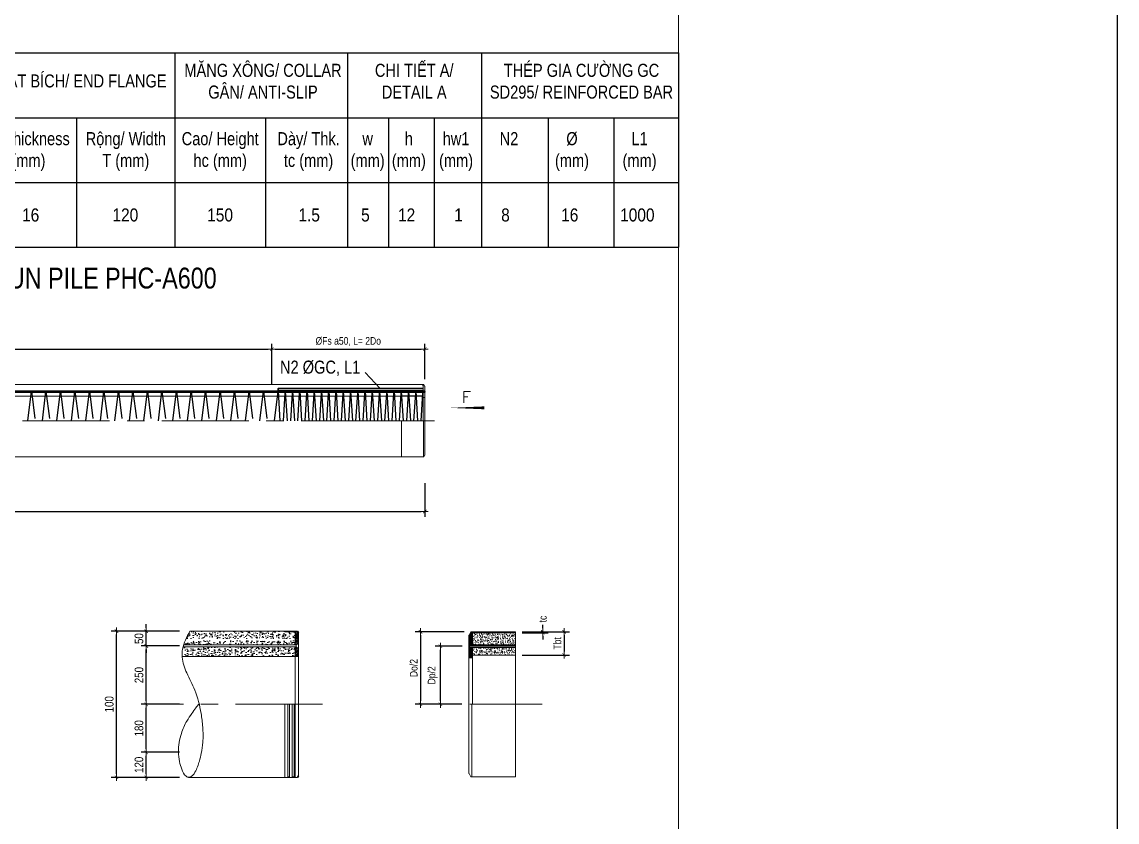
# Model space of a CAD drawing. Header units: millimetres. Extents: x -2123450 to -961021, y -260876 to 649159.
# Drawn here: x -1433439 to -1401975, y 115503 to 138489 of the extents above; entities that cross this region are included whole.
import ezdxf
from ezdxf.enums import TextEntityAlignment as Align

# ---------------------------------------------------------------- set-up
doc = ezdxf.new("R2010")
doc.units = ezdxf.units.MM
doc.header["$LTSCALE"] = 1000
doc.header["$MEASUREMENT"] = 0
doc.header["$PDMODE"] = 66
for name, pattern in [('CENTER2', [1.125, 0.75, -0.125, 0.125, -0.125]), ('CENTERX2', [4, 2.5, -0.5, 0.5, -0.5]), ('HIDDEN', [0.375, 0.25, -0.125]), ('HIDDEN2', [4.7625, 3.175, -1.5875])]:
    doc.linetypes.add(name, pattern=pattern)
doc.layers.get('0').update_dxf_attribs({"linetype": 'CONTINUOUS'})
doc.layers.get('DEFPOINTS').update_dxf_attribs({"linetype": 'CONTINUOUS'})
for name, color, linetype, lineweight in [('1.NET BAO-F', 3, 'CONTINUOUS', 20), ('9.NET MANH-F', 9, 'CONTINUOUS', 15), ('NDC_S_AXIS', 5, 'CENTER2', 15), ('NDC_S_BREAK-LINE', 1, 'CONTINUOUS', 15), ('NDC_S_CONTINUOUS', 3, 'CONTINUOUS', 20), ('NDC_S_DIM', 1, 'CONTINUOUS', 9), ('NDC_S_HATCH MATERIAL', 8, 'CONTINUOUS', 13), ('NDC_S_REBAR', 4, 'CONTINUOUS', 35), ('NDC_S_STIRRUP', 2, 'CONTINUOUS', 25), ('NDC_S_VN TEXT', 7, 'CONTINUOUS', 9), ('netmanh', 6, 'CONTINUOUS', 15), ('Thep', 1, 'CONTINUOUS', 30), ('Thep dai', 3, 'CONTINUOUS', 30)]:
    doc.layers.add(name, color=color, linetype=linetype, lineweight=lineweight)
doc.layers.add('NDC_S-COLUMN', color=3, linetype='CONTINUOUS')
doc.styles.add('NDC_ARIAL', font='arial.ttf', dxfattribs={"width": 0.8})
doc.styles.get("Standard").update_dxf_attribs({"font": 'romans.shx', "bigfont": 'vns.shx'})
doc.dimstyles.new('DIM', dxfattribs={"dimtxt": 0.03, "dimasz": 0.035, "dimexe": 0.03, "dimexo": 0.03, "dimgap": 0.005, "dimtad": 1, "dimdec": 0, "dimlfac": 10000, "dimzin": 0, "dimdsep": 46, "dimtxsty": 'NDC_ARIAL', "dimblk": 'DOTSMALL', "dimcen": 0.05, "dimclrd": 1, "dimclre": 1, "dimadec": 0, "dimazin": 0, "dimtfac": 1, "dimtdec": 0, "dimtofl": 0, "dimtmove": 0, "dimatfit": 3, "dimfxl": 0.03, "dimtolj": 1, "dimtzin": 0, "dimarcsym": 0})
doc.dimstyles.new('NDC_1-100', dxfattribs={"dimscale": 100, "dimtxt": 2.2, "dimasz": 1, "dimexe": 1.5, "dimexo": 2, "dimgap": 0.8, "dimtad": 1, "dimdec": 0, "dimdsep": 46, "dimtxsty": 'NDC_ARIAL', "dimblk": 'DIMMARK', "dimcen": 49999.938995, "dimdle": 1.5, "dimclrd": 1, "dimclre": 1, "dimclrt": 3, "dimadec": 0, "dimazin": 0, "dimtfac": 1, "dimtdec": 0, "dimtix": 1, "dimtmove": 2, "dimatfit": 3, "dimfxl": 1, "dimarcsym": 0})
doc.dimstyles.new('NDC_1-25(25)', dxfattribs={"dimscale": 100, "dimtxt": 2.5, "dimasz": 1, "dimexe": 1.5, "dimexo": 0, "dimgap": 0.8, "dimtad": 1, "dimdec": 0, "dimlfac": 0.25, "dimdsep": 46, "dimtxsty": 'NDC_ARIAL', "dimblk": 'DIMMARK', "dimcen": 49999.938995, "dimdle": 1.5, "dimclrd": 1, "dimclre": 1, "dimclrt": 3, "dimadec": 0, "dimazin": 0, "dimtfac": 1, "dimtdec": 0, "dimtix": 1, "dimtmove": 2, "dimatfit": 3, "dimfxl": 1, "dimarcsym": 0})
pattern_1 = [(50, (-1640018.06, 100999.87), (214.93242, -18.80415), [22.47432, -247.21747]), (355, (-1640018.06, 100999.87), (-41.57788, 225.40004), [17.97945, -197.77397]), (100.4514, (-1640000.15, 100998.3), (173.3547, 206.59575), [19.10023, -210.10252]), (46.1842, (-1640018.06, 101059.8), (319.80682, -49.59902), [33.71147, -370.8262]), (96.6356, (-1639991.4, 101055.67), (280.0787, 291.90176), [28.65034, -315.1537]), (351.1842, (-1640018.06, 101059.8), (280.0785, 291.902), [26.9692, -296.66096]), (21, (-1639988.1, 101044.82), (178.8677, -120.64778), [22.47432, -247.21747]), (326, (-1639988.1, 101044.82), (72.91127, 217.29667), [17.97945, -197.77397]), (71.4514, (-1639973.19, 101034.76), (251.77904, 96.6487), [19.10023, -210.10252]), (37.5, (-1640018.06, 100999.87), (3.643792, 99.754151), [0, -195.37671, 0, -200.77055, 0, -198.523116]), (7.5, (-1640018.06, 100999.87), (78.83077, 118.18844), [0, -114.46918, 0, -190.88185, 0, -75.66353]), (327.5, (-1640084.884, 100999.87), (159.963915, -6.758737), [0, -74.91438, 0, -233.73288, 0, -310.14555]), (317.5, (-1640114.85, 100999.87), (174.75613, 29.99721), [0, -97.3887, 0, -155.2226, 0, -220.24829])]
pattern_2 = [(45, (-3171099.63, 703679.14), (-49.7184456, 49.7184456), []), (45, (-3171083.06, 703679.14), (-49.7184456, 49.7184456), []), (45, (-3171066.485, 703679.14), (-49.7184456, 49.7184456), []), (45, (-3171049.91, 703679.14), (-49.7184456, 49.7184456), [])]

# ---------------------------------------------------------------- blocks, each defined once
blk = doc.blocks.new('DIMMARK')
at = {"layer": 'NDC_S_DIM', "color": 1}
blk.add_line((-1.5, 0), (1, 0), dxfattribs=at)
at = {"layer": 'NDC_S_DIM', "color": 2, "const_width": 0.15}
blk.add_lwpolyline([(-0.5, -0.5), (0.5, 0.5)], dxfattribs=at)
blk = doc.blocks.new('*D381')
at = {"layer": 'DEFPOINTS', "color": 0, "transparency": 16777216}
for p in [(-1426261, 129090), (-1454199, 128270), (-1426261, 128270)]:
    blk.add_point(p, dxfattribs=at)
at = {"layer": 'NDC_S_DIM', "color": 1, "lineweight": -2, "transparency": 16777216}
for p, q in [((-1454199, 128470), (-1454199, 129240)), ((-1454099, 129090), (-1426361, 129090)), ((-1426261, 128470), (-1426261, 129240))]:
    blk.add_line(p, q, dxfattribs=at)
at = {"layer": 'NDC_S_DIM', "color": 1, "lineweight": -2, "transparency": 16777216, "xscale": 100, "yscale": 100, "zscale": 100, "rotation": 180}
blk.add_blockref('DIMMARK', (-1454199, 129090), dxfattribs=at)
at = {"layer": 'NDC_S_DIM', "color": 1, "lineweight": -2, "transparency": 16777216, "xscale": 100, "yscale": 100, "zscale": 100}
blk.add_blockref('DIMMARK', (-1426261, 129090), dxfattribs=at)
at = {"layer": 'NDC_S_DIM', "color": 3, "transparency": 16777216, "insert": (-1440230, 129288), "char_height": 220, "attachment_point": 5, "style": 'NDC_ARIAL'}
blk.add_mtext('ØFs a100', dxfattribs=at)
blk = doc.blocks.new('*D382')
at = {"layer": 'DEFPOINTS', "color": 0, "transparency": 16777216}
for p in [(-1421865, 129090), (-1426261, 127881), (-1421865, 128025)]:
    blk.add_point(p, dxfattribs=at)
at = {"layer": 'NDC_S_DIM', "color": 1, "lineweight": -2, "transparency": 16777216}
for p, q in [((-1426261, 128081), (-1426261, 129240)), ((-1426161, 129090), (-1421965, 129090)), ((-1421865, 128225), (-1421865, 129240))]:
    blk.add_line(p, q, dxfattribs=at)
at = {"layer": 'NDC_S_DIM', "color": 1, "lineweight": -2, "transparency": 16777216, "xscale": 100, "yscale": 100, "zscale": 100, "rotation": 180}
blk.add_blockref('DIMMARK', (-1426261, 129090), dxfattribs=at)
at = {"layer": 'NDC_S_DIM', "color": 1, "lineweight": -2, "transparency": 16777216, "xscale": 100, "yscale": 100, "zscale": 100}
blk.add_blockref('DIMMARK', (-1421865, 129090), dxfattribs=at)
at = {"layer": 'NDC_S_DIM', "color": 3, "transparency": 16777216, "insert": (-1424063, 129306), "char_height": 220, "attachment_point": 5, "style": 'NDC_ARIAL'}
blk.add_mtext('ØFs a50, L= 2Do', dxfattribs=at)
blk = doc.blocks.new('*D383')
at = {"layer": 'DEFPOINTS', "color": 0, "transparency": 16777216}
for p in [(-1458631, 125441), (-1421865, 125441), (-1421865, 124423)]:
    blk.add_point(p, dxfattribs=at)
at = {"layer": 'NDC_S_DIM', "color": 1, "lineweight": -2, "transparency": 16777216}
for p, q in [((-1458631, 125241), (-1458631, 124273)), ((-1421865, 125241), (-1421865, 124273)), ((-1458531, 124423), (-1421965, 124423))]:
    blk.add_line(p, q, dxfattribs=at)
at = {"layer": 'NDC_S_DIM', "color": 1, "lineweight": -2, "transparency": 16777216, "xscale": 100, "yscale": 100, "zscale": 100, "rotation": 180}
blk.add_blockref('DIMMARK', (-1458631, 124423), dxfattribs=at)
at = {"layer": 'NDC_S_DIM', "color": 1, "lineweight": -2, "transparency": 16777216, "xscale": 100, "yscale": 100, "zscale": 100}
blk.add_blockref('DIMMARK', (-1421865, 124423), dxfattribs=at)
at = {"layer": 'NDC_S_DIM', "color": 3, "transparency": 16777216, "insert": (-1440248, 124613), "char_height": 220, "attachment_point": 5, "style": 'NDC_ARIAL'}
blk.add_mtext('L ', dxfattribs=at)
blk = doc.blocks.new('daucocmangxong 3.0 khong be tong')
at = {"layer": 'NDC_S_AXIS', "linetype": 'CENTERX2'}
blk.add_line((0.093, 0.25), (-0.2262, 0.25), dxfattribs=at)
at = {"layer": 'NDC_S_CONTINUOUS'}
for p, q in [((-0.155, 0.4565), (-0.16, 0.4565)), ((-0.155, 0.4565), (-0.155, 0.4545)), ((-0.155, 0.4545), (-0.148, 0.4545)), ((-0.148, 0.497), (-0.148, 0.4535)), ((-0.155, 0.4435), (-0.16, 0.4435)), ((-0.148, 0.41), (-0.16, 0.41)), ((-0.155, 0.4455), (-0.155, 0.4435)), ((-0.155, 0.4455), (-0.148, 0.4455)), ((-0.148, 0.4465), (-0.148, 0.25)), ((-0.15, 0.25), (-0.15, 0)), ((0, 0.25), (0, 0)), ((-0.15, 0), (0, 0))]:
    blk.add_line(p, q, dxfattribs=at)
blk.add_lwpolyline([(-0.15, 0.002), (-0.15, 0), (-0.153, 0), (-0.159, 0.012), (-0.16, 0.012), (-0.16, 0.488), (-0.159, 0.488), (-0.153, 0.5), (-0.15, 0.5), (-0.15, 0.497)], dxfattribs=at)
at = {"layer": 'NDC_S_REBAR'}
for p, q in [((-0.156, 0.4535), (0, 0.4535)), ((-0.156, 0.4465), (0, 0.4465))]:
    blk.add_line(p, q, dxfattribs=at)
at = {"layer": 'NDC_S_STIRRUP'}
blk.add_line((-0.148, 0.42), (0, 0.42), dxfattribs=at)
at = {"layer": 'netmanh'}
blk.add_arc((-0.148, 0.497), 0.003, 270, 0, dxfattribs=at)
at = {"layer": 'Thep'}
blk.add_ellipse((-0.1575, 0.4501), major_axis=(0, 0.0055), ratio=0.363902, start_param=5.391025, end_param=10.293338, dxfattribs=at)
blk = doc.blocks.new('thep gia cuong')
at = {"layer": 'NDC_S_REBAR'}
blk.add_lwpolyline([(0, -0.014), (1, -0.014), (1, 0), (0, 0)], dxfattribs=at)
blk = doc.blocks.new('_DotSmall')
at = {"color": 0, "linetype": 'ByBlock', "lineweight": 9, "const_width": 0.5}
blk.add_lwpolyline([(-0.0625, 0, 1), (0.0625, 0, 1)], format="xyb", close=True, dxfattribs=at)
blk = doc.blocks.new('*D1003')
at = {"layer": 'DEFPOINTS', "color": 0, "transparency": 16777216}
for p in [(-1430722, 120988), (-1428907, 120988), (-1428907, 116788)]:
    blk.add_point(p, dxfattribs=at)
at = {"layer": 'NDC_S_DIM', "color": 1, "lineweight": -2, "transparency": 16777216}
for p, q in [((-1428907, 120988), (-1430872, 120988)), ((-1430722, 116888), (-1430722, 120888)), ((-1428907, 116788), (-1430872, 116788))]:
    blk.add_line(p, q, dxfattribs=at)
at = {"layer": 'NDC_S_DIM', "color": 1, "lineweight": -2, "transparency": 16777216, "xscale": 100, "yscale": 100, "zscale": 100}
for p, rotation in [((-1430722, 120988), 90), ((-1430722, 116788), 270)]:
    blk.add_blockref('DIMMARK', p, dxfattribs=dict(at, rotation=rotation))
at = {"layer": 'NDC_S_DIM', "color": 3, "lineweight": 100, "transparency": 16777216, "insert": (-1430930, 118888), "char_height": 250, "attachment_point": 5, "rotation": 90, "style": 'NDC_ARIAL'}
blk.add_mtext('100', dxfattribs=at)
blk = doc.blocks.new('*D1004')
at = {"layer": 'DEFPOINTS', "color": 0, "transparency": 16777216}
for p in [(-1429867, 117508), (-1428907, 117508), (-1428907, 116788)]:
    blk.add_point(p, dxfattribs=at)
at = {"layer": 'NDC_S_DIM', "color": 1, "lineweight": -2, "transparency": 16777216}
for p, q in [((-1428907, 117508), (-1430017, 117508)), ((-1429867, 116888), (-1429867, 117408)), ((-1428907, 116788), (-1430017, 116788))]:
    blk.add_line(p, q, dxfattribs=at)
at = {"layer": 'NDC_S_DIM', "color": 1, "lineweight": -2, "transparency": 16777216, "xscale": 100, "yscale": 100, "zscale": 100}
for p, rotation in [((-1429867, 117508), 90), ((-1429867, 116788), 270)]:
    blk.add_blockref('DIMMARK', p, dxfattribs=dict(at, rotation=rotation))
at = {"layer": 'NDC_S_DIM', "color": 3, "lineweight": 100, "transparency": 16777216, "insert": (-1430075, 117148), "char_height": 250, "attachment_point": 5, "rotation": 90, "style": 'NDC_ARIAL'}
blk.add_mtext('120', dxfattribs=at)
blk = doc.blocks.new('*D1005')
at = {"layer": 'DEFPOINTS', "color": 0, "transparency": 16777216}
for p in [(-1429867, 118886), (-1428907, 118886), (-1428907, 117508)]:
    blk.add_point(p, dxfattribs=at)
at = {"layer": 'NDC_S_DIM', "color": 1, "lineweight": -2, "transparency": 16777216}
for p, q in [((-1428907, 118886), (-1430017, 118886)), ((-1429867, 117608), (-1429867, 118786)), ((-1428907, 117508), (-1430017, 117508))]:
    blk.add_line(p, q, dxfattribs=at)
at = {"layer": 'NDC_S_DIM', "color": 1, "lineweight": -2, "transparency": 16777216, "xscale": 100, "yscale": 100, "zscale": 100}
for p, rotation in [((-1429867, 118886), 90), ((-1429867, 117508), 270)]:
    blk.add_blockref('DIMMARK', p, dxfattribs=dict(at, rotation=rotation))
at = {"layer": 'NDC_S_DIM', "color": 3, "lineweight": 100, "transparency": 16777216, "insert": (-1430075, 118197), "char_height": 250, "attachment_point": 5, "rotation": 90, "style": 'NDC_ARIAL'}
blk.add_mtext('180', dxfattribs=at)
blk = doc.blocks.new('*D1006')
at = {"layer": 'DEFPOINTS', "color": 0, "transparency": 16777216}
for p in [(-1429867, 120563), (-1428907, 120563), (-1428907, 118886)]:
    blk.add_point(p, dxfattribs=at)
at = {"layer": 'NDC_S-COLUMN', "color": 1, "lineweight": -2, "transparency": 16777216}
for p, q in [((-1428907, 120563), (-1430017, 120563)), ((-1429867, 118986), (-1429867, 120463)), ((-1428907, 118886), (-1430017, 118886))]:
    blk.add_line(p, q, dxfattribs=at)
at = {"layer": 'NDC_S-COLUMN', "color": 1, "lineweight": -2, "transparency": 16777216, "xscale": 100, "yscale": 100, "zscale": 100}
for p, rotation in [((-1429867, 120563), 90), ((-1429867, 118886), 270)]:
    blk.add_blockref('DIMMARK', p, dxfattribs=dict(at, rotation=rotation))
at = {"layer": 'NDC_S-COLUMN', "color": 3, "transparency": 16777216, "insert": (-1430075, 119725), "char_height": 250, "attachment_point": 5, "rotation": 90, "style": 'NDC_ARIAL'}
blk.add_mtext('250', dxfattribs=at)
blk = doc.blocks.new('*D1007')
at = {"layer": 'DEFPOINTS', "color": 0, "transparency": 16777216}
for p in [(-1429867, 120985), (-1428907, 120985), (-1428907, 120563)]:
    blk.add_point(p, dxfattribs=at)
at = {"layer": 'NDC_S-COLUMN', "color": 1, "lineweight": -2, "transparency": 16777216}
for p, q in [((-1429867, 121085), (-1429867, 121185)), ((-1428907, 120985), (-1430017, 120985)), ((-1429867, 120563), (-1429867, 120985)), ((-1428907, 120563), (-1430017, 120563)), ((-1429867, 120463), (-1429867, 120363))]:
    blk.add_line(p, q, dxfattribs=at)
at = {"layer": 'NDC_S-COLUMN', "color": 1, "lineweight": -2, "transparency": 16777216, "xscale": 100, "yscale": 100, "zscale": 100}
for p, rotation in [((-1429867, 120985), 270), ((-1429867, 120563), 90)]:
    blk.add_blockref('DIMMARK', p, dxfattribs=dict(at, rotation=rotation))
at = {"layer": 'NDC_S-COLUMN', "color": 3, "transparency": 16777216, "insert": (-1430075, 120774), "char_height": 250, "attachment_point": 5, "rotation": 90, "style": 'NDC_ARIAL'}
blk.add_mtext('50', dxfattribs=at)
blk = doc.blocks.new('*D1023')
at = {"layer": 'DEFPOINTS', "color": 0, "transparency": 16777216}
for p in [(-1420538, 120969), (-1421988, 118886), (-1420596, 118886)]:
    blk.add_point(p, dxfattribs=at)
at = {"layer": 'NDC_S_DIM', "color": 1, "lineweight": -2, "transparency": 16777216}
for p, q in [((-1420738, 120969), (-1422138, 120969)), ((-1421988, 120869), (-1421988, 118986)), ((-1420796, 118886), (-1422138, 118886))]:
    blk.add_line(p, q, dxfattribs=at)
at = {"layer": 'NDC_S_DIM', "color": 1, "lineweight": -2, "transparency": 16777216, "xscale": 100, "yscale": 100, "zscale": 100}
for p, rotation in [((-1421988, 120969), 90), ((-1421988, 118886), 270)]:
    blk.add_blockref('DIMMARK', p, dxfattribs=dict(at, rotation=rotation))
at = {"layer": 'NDC_S_DIM', "color": 3, "transparency": 16777216, "insert": (-1422182, 119927), "char_height": 220, "attachment_point": 5, "rotation": 90, "style": 'NDC_ARIAL'}
blk.add_mtext('Do/2', dxfattribs=at)
blk = doc.blocks.new('*D1024')
at = {"layer": 'DEFPOINTS', "color": 0, "transparency": 16777216}
for p in [(-1421416, 120553), (-1420592, 120553), (-1420596, 118886)]:
    blk.add_point(p, dxfattribs=at)
at = {"layer": 'NDC_S_DIM', "color": 1, "lineweight": -2, "transparency": 16777216}
for p, q in [((-1420792, 120553), (-1421566, 120553)), ((-1421416, 118986), (-1421416, 120453)), ((-1420796, 118886), (-1421566, 118886))]:
    blk.add_line(p, q, dxfattribs=at)
at = {"layer": 'NDC_S_DIM', "color": 1, "lineweight": -2, "transparency": 16777216, "xscale": 100, "yscale": 100, "zscale": 100}
for p, rotation in [((-1421416, 120553), 90), ((-1421416, 118886), 270)]:
    blk.add_blockref('DIMMARK', p, dxfattribs=dict(at, rotation=rotation))
at = {"layer": 'NDC_S_DIM', "color": 3, "transparency": 16777216, "insert": (-1421638, 119719), "char_height": 220, "attachment_point": 5, "rotation": 90, "style": 'NDC_ARIAL'}
blk.add_mtext('Dp/2', dxfattribs=at)
blk = doc.blocks.new('*D1025')
at = {"layer": 'DEFPOINTS', "color": 0, "transparency": 16777216}
for p in [(-1419263, 120969), (-1419263, 120944), (-1418474, 120944)]:
    blk.add_point(p, dxfattribs=at)
at = {"layer": 'NDC_S_DIM', "color": 1, "lineweight": -2, "transparency": 16777216}
for p, q in [((-1418474, 121069), (-1418474, 121169)), ((-1419063, 120969), (-1418324, 120969)), ((-1419063, 120944), (-1418324, 120944)), ((-1418474, 120969), (-1418474, 120944)), ((-1418474, 120844), (-1418474, 120744))]:
    blk.add_line(p, q, dxfattribs=at)
at = {"layer": 'NDC_S_DIM', "color": 1, "lineweight": -2, "transparency": 16777216, "xscale": 100, "yscale": 100, "zscale": 100}
for p, rotation in [((-1418474, 120969), 270), ((-1418474, 120944), 90)]:
    blk.add_blockref('DIMMARK', p, dxfattribs=dict(at, rotation=rotation))
at = {"layer": 'NDC_S_DIM', "color": 3, "transparency": 16777216, "insert": (-1418474, 121336), "char_height": 220, "attachment_point": 5, "rotation": 90, "style": 'NDC_ARIAL'}
blk.add_mtext('tc', dxfattribs=at)
blk = doc.blocks.new('*D1026')
at = {"layer": 'DEFPOINTS', "color": 0, "transparency": 16777216}
for p in [(-1419263, 120969), (-1419263, 120302), (-1417862, 120302)]:
    blk.add_point(p, dxfattribs=at)
at = {"layer": 'NDC_S_DIM', "color": 1, "lineweight": -2, "transparency": 16777216}
for p, q in [((-1419063, 120969), (-1417712, 120969)), ((-1417862, 120869), (-1417862, 120402)), ((-1419063, 120302), (-1417712, 120302))]:
    blk.add_line(p, q, dxfattribs=at)
at = {"layer": 'NDC_S_DIM', "color": 1, "lineweight": -2, "transparency": 16777216, "xscale": 100, "yscale": 100, "zscale": 100}
for p, rotation in [((-1417862, 120969), 90), ((-1417862, 120302), 270)]:
    blk.add_blockref('DIMMARK', p, dxfattribs=dict(at, rotation=rotation))
at = {"layer": 'NDC_S_DIM', "color": 3, "transparency": 16777216, "insert": (-1418054, 120636), "char_height": 220, "attachment_point": 5, "rotation": 90, "style": 'NDC_ARIAL'}
blk.add_mtext('Tbt', dxfattribs=at)
blk = doc.blocks.new('daucocmangxong 3.0')
at = {"layer": 'NDC_S_AXIS', "linetype": 'HIDDEN', "ltscale": 0.001}
blk.add_line((0.093, 0.25), (-0.2262, 0.25), dxfattribs=at)
at = {"layer": 'NDC_S_CONTINUOUS'}
for p, q in [((-0.148, 0.497), (-0.148, 0.4535)), ((0, 0.5), (0, 0)), ((-0.155, 0.4565), (-0.16, 0.4565)), ((-0.155, 0.4565), (-0.155, 0.4545)), ((-0.155, 0.4545), (-0.148, 0.4545)), ((-0.155, 0.4435), (-0.16, 0.4435)), ((-0.155, 0.4455), (-0.155, 0.4435)), ((-0.155, 0.4455), (-0.148, 0.4455)), ((-0.148, 0.4465), (-0.148, 0.25)), ((-0.148, 0.42), (0, 0.42)), ((-0.148, 0.41), (-0.16, 0.41)), ((-0.15, 0.25), (-0.15, 0)), ((-0.15, 0), (0, 0))]:
    blk.add_line(p, q, dxfattribs=at)
blk.add_lwpolyline([(-0.15, 0.002), (-0.15, 0), (-0.153, 0), (-0.159, 0.012), (-0.16, 0.012), (-0.16, 0.488), (-0.159, 0.488), (-0.153, 0.5), (-0.15, 0.5), (-0.15, 0.497)], dxfattribs=at)
blk.add_arc((-0.148, 0.497), 0.003, 270, 0, dxfattribs=at)
at = {"layer": 'Thep'}
for p, q in [((-0.156, 0.4535), (0, 0.4535)), ((-0.156, 0.4465), (0, 0.4465))]:
    blk.add_line(p, q, dxfattribs=at)
blk.add_ellipse((-0.1575, 0.45), major_axis=(0, 0.0055), ratio=0.363902, start_param=5.391025, end_param=10.293338, dxfattribs=at)

msp = doc.modelspace()

# ---------------------------------------------------------------- hatches: boundary and pattern name
at = {"layer": 'NDC_S_HATCH MATERIAL'}
h = msp.add_hatch(dxfattribs=at)
h.set_pattern_fill('AR-CONC', color=256, scale=29.965753, style=0)
h.set_pattern_definition(pattern_1)
edge = h.paths.add_edge_path()
edge.add_ellipse((-1425646.07, 120996.16), major_axis=(-38.51, 0), ratio=0.86455331, start_angle=50.284863, end_angle=129.715137, ccw=False)
edge.add_line((-1425670.68, 120970.55), (-1425753.57, 120970.55))
edge.add_ellipse((-1425778.18, 120996.16), major_axis=(-38.51, 0), ratio=0.86455331, start_angle=50.284863, end_angle=129.715137, ccw=False)
edge.add_line((-1425802.79, 120970.55), (-1425885.26, 120970.55))
edge.add_line((-1425885.26, 120970.55), (-1425885.26, 120983.22))
edge.add_line((-1425885.26, 120983.22), (-1428610.84, 120984.75))
edge.add_line((-1428610.84, 120984.75), (-1428722.9, 120773.46))
edge.add_line((-1428722.9, 120773.46), (-1425585.6, 120773.46))
edge.add_line((-1425585.6, 120773.46), (-1425585.6, 120937.75))
edge.add_line((-1425585.6, 120937.75), (-1425618.36, 120970.55))
edge.add_line((-1425618.36, 120970.55), (-1425621.46, 120970.55))
at = {"layer": 'NDC_S_HATCH MATERIAL', "ltscale": 10}
h = msp.add_hatch(dxfattribs=at)
h.set_pattern_fill('ANSI34', color=256, scale=59.931507, style=0)
h.set_pattern_definition([(45, (-1644105.95, 39180.893), (-31.783481, 31.783481), []), (45, (-1644095.357, 39180.893), (-31.783481, 31.783481), []), (45, (-1644084.763, 39180.893), (-31.783481, 31.783481), []), (45, (-1644074.17, 39180.893), (-31.783481, 31.783481), [])])
edge = h.paths.add_edge_path()
edge.add_line((-1425575.88, 120983.22), (-1425585.6, 120983.22))
edge.add_line((-1425585.6, 120983.22), (-1425624.91, 120983.22))
edge.add_ellipse((-1425646.07, 121001.15), major_axis=(29.62, 0), ratio=0.86455331, start_angle=224.427004, end_angle=315.572996, ccw=False)
edge.add_line((-1425667.23, 120983.22), (-1425757.03, 120983.22))
edge.add_ellipse((-1425778.18, 121001.15), major_axis=(29.62, 0), ratio=0.86455331, start_angle=224.427004, end_angle=315.572996, ccw=False)
edge.add_line((-1425799.34, 120983.22), (-1425885.26, 120983.22))
edge.add_line((-1425885.26, 120983.22), (-1425885.26, 120970.55))
edge.add_line((-1425885.26, 120970.55), (-1425802.79, 120970.55))
edge.add_ellipse((-1425778.18, 120996.16), major_axis=(-38.51, 0), ratio=0.86455331, start_angle=50.284863, end_angle=129.715137)
edge.add_line((-1425753.57, 120970.55), (-1425670.68, 120970.55))
edge.add_ellipse((-1425646.07, 120996.16), major_axis=(-38.51, 0), ratio=0.86455331, start_angle=50.284863, end_angle=129.715137)
edge.add_line((-1425621.46, 120970.55), (-1425585.6, 120970.55))
edge.add_line((-1425585.6, 120970.55), (-1425575.88, 120970.55))
edge.add_line((-1425575.88, 120970.55), (-1425575.88, 120983.22))
at = {"layer": 'NDC_S_HATCH MATERIAL'}
h = msp.add_hatch(dxfattribs=at)
h.set_pattern_fill('ANSI34', color=256, scale=93.75, style=0)
h.set_pattern_definition(pattern_2)
edge = h.paths.add_edge_path()
edge.add_line((-1425495.7, 120942.52), (-1425525.2, 120983.22))
edge.add_line((-1425525.2, 120983.22), (-1425575.88, 120983.22))
edge.add_line((-1425575.88, 120983.22), (-1425575.88, 120970.55))
edge.add_line((-1425575.88, 120970.55), (-1425585.6, 120970.55))
edge.add_line((-1425585.6, 120970.55), (-1425585.6, 120593.46))
edge.add_line((-1425585.6, 120593.46), (-1425556.02, 120593.46))
edge.add_ellipse((-1425519.26, 120590.99), major_axis=(37.73, 11.65), ratio=0.68026503, start_angle=60.57203, end_angle=150.57203, ccw=False)
edge.add_line((-1425507.62, 120619.07), (-1425495.7, 120619.07))
edge.add_line((-1425495.7, 120619.07), (-1425495.7, 120942.52))
h = msp.add_hatch(dxfattribs=at)
h.set_pattern_fill('ANSI32', color=256, scale=100)
h.set_pattern_definition([(45, (160169.482, -138918.848), (-26.5165043, 26.5165043), []), (45, (160187.16, -138918.848), (-26.5165043, 26.5165043), [])])
h.paths.add_polyline_path([(-1420596.2, 120606.87), (-1420554.53, 120606.87), (-1420496.2, 120605.72), (-1420496.2, 120943.95), (-1420512.87, 120943.95), (-1420512.87, 120968.95), (-1420537.87, 120968.95), (-1420596.2, 120852.29)])
h.paths.add_polyline_path([(-1420596.2, 120218.95), (-1420496.2, 120218.95), (-1420496.2, 120515.2), (-1420554.53, 120515.2), (-1420554.53, 120498.54), (-1420596.2, 120498.54)])
h = msp.add_hatch(dxfattribs=at)
h.set_pattern_fill('ANSI32', color=256, scale=50, angle=90)
h.set_pattern_definition([(135, (160169.482, -138918.848), (-13.25825215, -13.25825215), []), (135, (160169.482, -138910.01), (-13.25825215, -13.25825215), [])])
h.paths.add_polyline_path([(-1419262.87, 120968.95), (-1420512.87, 120968.95), (-1420512.87, 120943.95), (-1419262.87, 120943.95)])
h = msp.add_hatch(dxfattribs=at)
h.set_pattern_fill('AR-CONC', color=256, scale=20, angle=90)
h.set_pattern_definition([(140, (160169.48, -138918.85), (12.550427, 143.4520365), [15, -165]), (85, (160169.48, -138918.85), (-150.438427, -27.750267), [12, -132]), (190.451444, (160170.53, -138906.9), (-137.887998, 115.701769), [12.748038, -140.228422]), (136.1842, (160129.48, -138918.85), (33.103856, 213.448266), [22.5, -247.5]), (186.635635, (160132.24, -138901.06), (-194.82372, 186.93239), [19.122068, -210.342752]), (81.184164, (160129.48, -138918.85), (-194.82372, 186.93239), [18, -198]), (111, (160139.48, -138898.85), (80.523778, 119.38141), [15, -165]), (56, (160139.48, -138898.85), (-145.030009, 48.663066), [12, -132]), (161.451445, (160146.19, -138888.9), (-64.50623, 168.044475), [12.748038, -140.228422]), (127.5, (160169.48, -138918.85), (-66.5787708, 2.431971), [0, -130.4, 0, -134, 0, -132.5]), (97.5, (160169.48, -138918.85), (-78.8823424, 52.6139075), [0, -76.4, 0, -127.4, 0, -50.5]), (57.5, (160169.48, -138963.45), (4.5109743, 106.7644872), [0, -50, 0, -156, 0, -207]), (47.5, (160169.48, -138983.45), (-20.0209965, 116.637234), [0, -65, 0, -103.6, 0, -147])])
h.paths.add_polyline_path([(-1420471.2, 120943.95, -0.41421356), (-1420496.2, 120918.95), (-1420496.2, 120581.45), (-1419262.87, 120581.45), (-1419262.87, 120943.95)])
h.paths.add_polyline_path([(-1419262.87, 120302.29), (-1419262.87, 120523.12), (-1420496.2, 120523.12), (-1420496.2, 120302.29)])
h = msp.add_hatch(dxfattribs=at)
h.set_pattern_fill('AR-CONC', color=256, scale=29.965753, style=0)
h.set_pattern_definition(pattern_1)
h.paths.add_polyline_path([(-1425585.6, 120533.53), (-1428790.4, 120533.53), (-1428836.99, 120263.98), (-1427211.3, 120263.98), (-1425585.6, 120263.98)])
h.paths.add_polyline_path([(-1428777.07, 120593.46), (-1425585.6, 120593.46), (-1425585.6, 120713.53), (-1428750.37, 120713.53)])
h = msp.add_hatch(dxfattribs=at)
h.set_pattern_fill('ANSI34', color=256, scale=93.75, style=0)
h.set_pattern_definition(pattern_2)
edge = h.paths.add_edge_path()
edge.add_line((-1425495.7, 120507.92), (-1425507.62, 120507.92))
edge.add_ellipse((-1425519.26, 120536), major_axis=(-37.73, 11.65), ratio=0.68026503, start_angle=29.42797, end_angle=119.42797, ccw=False)
edge.add_line((-1425556.22, 120533.53), (-1425585.6, 120533.53))
edge.add_line((-1425585.6, 120533.53), (-1425585.6, 120263.98))
edge.add_line((-1425585.6, 120263.98), (-1425495.7, 120263.98))
edge.add_line((-1425495.7, 120263.98), (-1425495.7, 120507.92))

# ---------------------------------------------------------------- linework, layer by layer
for p, q in [((-1467022.14, 137597.7), (-1414575.18, 137597.7)), ((-1429042.7, 137597.7), (-1429042.7, 132017.34)), ((-1424085.63, 137597.7), (-1424085.63, 132017.34)), ((-1420239.95, 137597.7), (-1420239.95, 132017.34)), ((-1420239.95, 137597.7), (-1420239.95, 132017.34)), ((-1414575.18, 137597.7), (-1414575.18, 132017.34)), ((-1467022.14, 135737.58), (-1414575.18, 135737.58)), ((-1431866.17, 135737.58), (-1431866.17, 132017.34)), ((-1426445.56, 135737.58), (-1426445.56, 132017.34)), ((-1422906.82, 135737.58), (-1422906.82, 132017.34)), ((-1421595.97, 135737.58), (-1421595.97, 132017.34)), ((-1418321.06, 135737.58), (-1418321.06, 132017.34)), ((-1416433.71, 135737.58), (-1416433.71, 132017.34)), ((-1459284.15, 133877.46), (-1414575.18, 133877.46)), ((-1485432.2, 132017.34), (-1414575.18, 132017.34)), ((-1467022.14, 132017.34), (-1414575.18, 132017.34))]:
    msp.add_line(p, q)
at = {"layer": '1.NET BAO-F', "ltscale": 10}
for p, q in [((-1425585.6, 120983.22), (-1428611.69, 120983.22)), ((-1425885.26, 120983.22), (-1425885.26, 120970.55)), ((-1425799.34, 120983.22), (-1425885.26, 120983.22)), ((-1425802.79, 120970.55), (-1425885.26, 120970.55)), ((-1425667.23, 120983.22), (-1425757.03, 120983.22)), ((-1425670.68, 120970.55), (-1425753.57, 120970.55)), ((-1425585.6, 120970.55), (-1425621.46, 120970.55)), ((-1425585.6, 120937.75), (-1425618.36, 120970.55)), ((-1425607.19, 120970.55), (-1425585.6, 120953.03)), ((-1425585.6, 120970.55), (-1425585.6, 120593.46)), ((-1425575.88, 120970.55), (-1425585.6, 120970.55)), ((-1425495.7, 120942.52), (-1425495.7, 116828.72)), ((-1425556.02, 120533.53), (-1428811.72, 120533.53)), ((-1425556.02, 120593.46), (-1428794.35, 120593.46)), ((-1425585.6, 120533.53), (-1425585.6, 116788.02)), ((-1425495.7, 120619.07), (-1425507.62, 120619.07)), ((-1425585.6, 120263.98), (-1428836.99, 120263.98)), ((-1425495.7, 120507.92), (-1425507.62, 120507.92)), ((-1425885.26, 116788.02), (-1425885.26, 118884.06)), ((-1425585.6, 116788.02), (-1425525.2, 116788.02))]:
    msp.add_line(p, q, dxfattribs=at)
at = {"layer": '1.NET BAO-F'}
for p, q in [((-1425585.6, 120983.22), (-1425525.2, 120983.22)), ((-1425575.88, 120970.55), (-1425575.88, 120983.22)), ((-1425556.02, 120593.46), (-1425556.02, 120533.53)), ((-1425585.6, 120263.98), (-1425495.7, 120263.98)), ((-1428651.88, 116788.02), (-1425799.34, 116788.02)), ((-1425757.03, 116788.02), (-1425667.23, 116788.02)), ((-1425624.91, 116788.02), (-1425585.6, 116788.02))]:
    msp.add_line(p, q, dxfattribs=at)
at = {"layer": '1.NET BAO-F', "ltscale": 10}
for centre, major_axis, ratio, start_param, end_param in [((-1425778.18, 120996.16), (-38.51, 0), 0.86455331, 0.87763642, 2.26395623), ((-1425778.18, 121001.15), (29.62, 0), 0.86455331, 3.91699015, 5.50778781), ((-1425646.07, 120996.16), (-38.51, 0), 0.86455331, 0.87763642, 2.26395623), ((-1425646.07, 121001.15), (29.62, 0), 0.86455331, 3.91699015, 5.50778781), ((-1425519.26, 120590.99), (37.73, 11.65), 0.68026503, 1.05718135, 2.62797768)]:
    msp.add_ellipse(centre, major_axis=major_axis, ratio=ratio, start_param=start_param, end_param=end_param, dxfattribs=at)
at = {"layer": '1.NET BAO-F', "ltscale": 10, "extrusion": (0, 0, -1)}
msp.add_ellipse((-1425519.26, 120536), major_axis=(-37.73, 11.65), ratio=0.68026503, start_param=4.198774, end_param=5.76957033, dxfattribs=at)
at = {"layer": '9.NET MANH-F', "ltscale": 10}
for p, q in [((-1425802.79, 116788.02), (-1425802.79, 118884.06)), ((-1425753.57, 116788.02), (-1425753.57, 118884.06)), ((-1425670.68, 116788.02), (-1425670.68, 118884.06)), ((-1425621.46, 116788.02), (-1425621.46, 118884.06))]:
    msp.add_line(p, q, dxfattribs=at)
at = {"layer": 'DEFPOINTS'}
msp.add_lwpolyline([(-1528125.18, 181113.77), (-1401975.18, 181113.77), (-1401975.18, 92013.77), (-1528125.18, 92013.77)], close=True, dxfattribs=at)
at = {"layer": 'NDC_S_AXIS', "linetype": 'CENTERX2'}
for p, q in [((-1422918.94, 127032.84), (-1457577, 127032.84)), ((-1424799.88, 118885.62), (-1428955.36, 118885.62))]:
    msp.add_line(p, q, dxfattribs=at)
at = {"layer": 'NDC_S_BREAK-LINE'}
msp.add_spline([(-1428610.84, 120984.75), (-1428825.96, 120468.34), (-1428836.41, 120237.06), (-1428701.4, 119788.81), (-1428470.02, 119292.64), (-1428291.12, 118622.76), (-1428244.3, 118232.37), (-1428240.15, 117797.07), (-1428285.38, 117476.15), (-1428340.3, 117255.45), (-1428393.07, 117093.36), (-1428466.79, 116934.26), (-1428524.64, 116855.18), (-1428566.92, 116819.36), (-1428615.81, 116794.97), (-1428640.67, 116789.63), (-1428722.92, 116820.61), (-1428849.45, 117023.78), (-1428910.5, 117243.07), (-1428943.27, 117520.83), (-1428858.21, 118051.06), (-1428700.93, 118405.62), (-1428555.55, 118623.52), (-1428443.79, 118782.73), (-1428347.28, 118899.34)], degree=3, dxfattribs=at)
at = {"layer": 'NDC_S_CONTINUOUS'}
for p, q in [((-1414575.18, 175295.06), (-1414575.18, 94563.77)), ((-1457964.64, 128074.51), (-1421906.3, 128074.51)), ((-1457964.64, 127741.17), (-1422531.3, 127741.17)), ((-1457964.64, 125991.17), (-1422531.3, 125991.17))]:
    msp.add_line(p, q, dxfattribs=at)
at = {"layer": 'NDC_S_HATCH MATERIAL', "color": 3}
for p, q in [((-1420512.87, 120968.95), (-1419262.87, 120968.95)), ((-1420512.87, 120943.95), (-1419262.87, 120943.95))]:
    msp.add_line(p, q, dxfattribs=at)
at = {"layer": 'NDC_S_HATCH MATERIAL'}
msp.add_lwpolyline([(-1420157.16, 127402.46, 83.33, 16.67, 0), (-1420949.99, 127402.46, 416.67, 0, 0), (-1421110.03, 127402.46, 0, 0, 0)], format="xyseb", dxfattribs=at)
at = {"layer": 'NDC_S_REBAR'}
for p, q in [((-1457964.64, 127880.76), (-1422531.3, 127880.76)), ((-1457964.64, 127851.59), (-1422531.3, 127851.59))]:
    msp.add_line(p, q, dxfattribs=at)
at = {"layer": 'NDC_S_STIRRUP'}
for p, q in [((-1433268.8, 127032.84), (-1433164.64, 127880.76)), ((-1432852.14, 127032.84), (-1432747.97, 127880.76)), ((-1432435.47, 127032.84), (-1432331.3, 127880.76)), ((-1432018.8, 127032.84), (-1431914.64, 127880.76)), ((-1431602.14, 127032.84), (-1431497.97, 127880.76)), ((-1431185.47, 127032.84), (-1431081.3, 127880.76)), ((-1430768.8, 127032.84), (-1430664.64, 127880.76)), ((-1430352.14, 127032.84), (-1430247.97, 127880.76)), ((-1429935.47, 127032.84), (-1429831.3, 127880.76)), ((-1429518.8, 127032.84), (-1429414.64, 127880.76)), ((-1429102.14, 127032.84), (-1428997.97, 127880.76)), ((-1428685.47, 127032.84), (-1428581.3, 127880.76)), ((-1428268.8, 127032.84), (-1428164.64, 127880.76)), ((-1427852.14, 127032.84), (-1427747.97, 127880.76)), ((-1427435.47, 127032.84), (-1427331.3, 127880.76)), ((-1427018.8, 127032.84), (-1426914.64, 127880.76)), ((-1426602.14, 127032.84), (-1426497.97, 127880.76)), ((-1426185.47, 127032.84), (-1426081.3, 127880.76)), ((-1426081.3, 127880.76), (-1426029.22, 127032.84)), ((-1425872.97, 127880.76), (-1425820.89, 127032.84)), ((-1425664.64, 127880.76), (-1425612.55, 127032.84)), ((-1425456.3, 127880.76), (-1425404.22, 127032.84)), ((-1425247.97, 127880.76), (-1425195.89, 127032.84)), ((-1425039.64, 127880.76), (-1424987.55, 127032.84)), ((-1424831.3, 127880.76), (-1424779.22, 127032.84)), ((-1424622.97, 127880.76), (-1424570.89, 127032.84)), ((-1424414.64, 127880.76), (-1424362.55, 127032.84)), ((-1424206.3, 127880.76), (-1424154.22, 127032.84)), ((-1423997.97, 127880.76), (-1423945.89, 127032.84)), ((-1423789.64, 127880.76), (-1423737.55, 127032.84)), ((-1423581.3, 127880.76), (-1423529.22, 127032.84)), ((-1423372.97, 127880.76), (-1423320.89, 127032.84)), ((-1423164.64, 127880.76), (-1423112.55, 127032.84)), ((-1422956.3, 127880.76), (-1422904.22, 127032.84)), ((-1422747.97, 127880.76), (-1422695.89, 127032.84)), ((-1422539.64, 127880.76), (-1422487.55, 127032.84)), ((-1422331.3, 127880.76), (-1422279.22, 127032.84)), ((-1422122.97, 127880.76), (-1422070.89, 127032.84))]:
    msp.add_line(p, q, dxfattribs=at)
at = {"layer": 'NDC_S_STIRRUP', "linetype": 'HIDDEN2', "ltscale": 0.25}
for p, q in [((-1433164.64, 127880.76), (-1433060.47, 127032.84)), ((-1432747.97, 127880.76), (-1432643.8, 127032.84)), ((-1432331.3, 127880.76), (-1432227.14, 127032.84)), ((-1431914.64, 127880.76), (-1431810.47, 127032.84)), ((-1431497.97, 127880.76), (-1431393.8, 127032.84)), ((-1431081.3, 127880.76), (-1430977.14, 127032.84)), ((-1430664.64, 127880.76), (-1430560.47, 127032.84)), ((-1430247.97, 127880.76), (-1430143.8, 127032.84)), ((-1429831.3, 127880.76), (-1429727.14, 127032.84)), ((-1429414.64, 127880.76), (-1429310.47, 127032.84)), ((-1428997.97, 127880.76), (-1428893.8, 127032.84)), ((-1428581.3, 127880.76), (-1428477.14, 127032.84)), ((-1428164.64, 127880.76), (-1428060.47, 127032.84)), ((-1427747.97, 127880.76), (-1427643.8, 127032.84)), ((-1427331.3, 127880.76), (-1427227.14, 127032.84)), ((-1426914.64, 127880.76), (-1426810.47, 127032.84)), ((-1426497.97, 127880.76), (-1426393.8, 127032.84)), ((-1425925.05, 127032.84), (-1425872.97, 127880.76)), ((-1425716.72, 127032.84), (-1425664.64, 127880.76)), ((-1425508.39, 127032.84), (-1425456.3, 127880.76)), ((-1425300.05, 127032.84), (-1425247.97, 127880.76)), ((-1425091.72, 127032.84), (-1425039.64, 127880.76)), ((-1424883.39, 127032.84), (-1424831.3, 127880.76)), ((-1424675.05, 127032.84), (-1424622.97, 127880.76)), ((-1424466.72, 127032.84), (-1424414.64, 127880.76)), ((-1424258.39, 127032.84), (-1424206.3, 127880.76)), ((-1424050.05, 127032.84), (-1423997.97, 127880.76)), ((-1423841.72, 127032.84), (-1423789.64, 127880.76)), ((-1423633.39, 127032.84), (-1423581.3, 127880.76)), ((-1423425.05, 127032.84), (-1423372.97, 127880.76)), ((-1423216.72, 127032.84), (-1423164.64, 127880.76)), ((-1423008.39, 127032.84), (-1422956.3, 127880.76)), ((-1422800.05, 127032.84), (-1422747.97, 127880.76)), ((-1422591.72, 127032.84), (-1422539.64, 127880.76)), ((-1422383.39, 127032.84), (-1422331.3, 127880.76)), ((-1422175.05, 127032.84), (-1422122.97, 127880.76)), ((-1421966.72, 127032.84), (-1421914.64, 127880.76))]:
    msp.add_line(p, q, dxfattribs=at)
at = {"layer": 'Thep dai', "ltscale": 10}
for p, q in [((-1425525.2, 120983.22), (-1425495.7, 120942.52)), ((-1425525.2, 116788.02), (-1425495.7, 116828.72))]:
    msp.add_line(p, q, dxfattribs=at)
for centre in [(-1425778.18, 116770.09), (-1425646.07, 116770.09)]:
    msp.add_ellipse(centre, major_axis=(29.62, 0), ratio=0.86455331, start_param=0.7753975, end_param=2.36619516, dxfattribs=at)

# ---------------------------------------------------------------- block references
at = {"layer": 'NDC_S_HATCH MATERIAL'}
for name, p, xscale, yscale, zscale in [('daucocmangxong 3.0 khong be tong', (-1422531.3, 125991.17), -4166.666667932241, 4166.666667932241, 4166.666667932241), ('thep gia cuong', (-1421914.64, 127953.61), -4166.666667932241, 4166.666667932241, 4166.666667932241), ('daucocmangxong 3.0', (-1419262.87, 116802.29), 8333.333335864481, 8333.333335864481, 8333.333335864481)]:
    msp.add_blockref(name, p, dxfattribs=dict(at, xscale=xscale, yscale=yscale, zscale=zscale))

# ---------------------------------------------------------------- texts
at = {"layer": 'NDC_S_VN TEXT', "style": 'NDC_ARIAL', "width": 0.85}
for s, p in [('16', (-1433187.94, 132755.42)), ('120', (-1430467.73, 132755.42)), ('150', (-1427745.93, 132755.42)), ('1.5', (-1425186.66, 132755.42)), ('5', (-1423570.45, 132755.42)), ('12', (-1422386.67, 132755.42)), ('1', (-1420894.3, 132755.42)), ('8', (-1419546.87, 132755.42)), ('16', (-1417700.6, 132755.42)), ('1000', (-1415758.78, 132755.42))]:
    msp.add_text(s, height=375, dxfattribs=at).set_placement(p, align=Align.CENTER)
at = {"layer": 'NDC_S_VN TEXT', "lineweight": 100, "style": 'NDC_ARIAL', "width": 0.8}
msp.add_text('CỌC BÊ TÔNG LY TÂM ỨNG SUẤT TRƯỚC/ CONCRETE SPUN PILE PHC-A600', height=600, dxfattribs=at).set_placement((-1440327.13, 130830.2), align=Align.CENTER)
at = {"layer": 'NDC_S_VN TEXT'}
msp.add_text('F', height=333.33, dxfattribs=at).set_placement((-1420799.04, 127542.34))
at = {"layer": 'NDC_S_VN TEXT', "char_height": 375, "attachment_point": 2, "style": 'NDC_ARIAL'}
for s, width, insert in [('MĂNG XÔNG/ COLLAR\\PGÂN/ ANTI-SLIP', 5400.8432, (-1426513.46, 137285.57)), ('CHI TIẾT A/ DETAIL A', 2940.998, (-1422168.59, 137285.57)), ('THÉP GIA CƯỜNG GC SD295/ REINFORCED BAR', 5856.9136, (-1417363.42, 137285.57)), ('MẶT BÍCH/ END FLANGE', 5725.6224, (-1431740.48, 136980.51)), ('Dày/ Thickness Tf (mm)', 3146.0894, (-1433496.41, 135322.57)), ('Rộng/ Width\\PT (mm)', 2739.5929, (-1430454.06, 135322.57)), ('Cao/ Height\\Phc (mm)', 2401.6107, (-1427742.48, 135322.57)), ('Dày/ Thk.\\Ptc (mm)', 2300.003, (-1425203.67, 135322.57)), ('h\\P(mm)', 704.2382, (-1422322.3, 135322.57)), ('hw1\\P(mm)', 0.1346, (-1420966.27, 135322.57)), ('N2', 0.1346, (-1419446.19, 135322.57)), ('\\A1;Ø{\\A0;\\P(mm)}', 0.1346, (-1417636.22, 135322.57)), ('L1\\P(mm)', 0.1346, (-1415694.41, 135322.57)), ('w\\P(mm)', 0.1346, (-1423506.07, 135322.57))]:
    msp.add_mtext_dynamic_manual_height_columns(s, width=width, gutter_width=0.37, heights=[0], dxfattribs=dict(at, insert=insert))
at = {"layer": 'NDC_S_VN TEXT', "insert": (-1423718.42, 128759.23), "char_height": 375, "attachment_point": 3, "style": 'NDC_ARIAL'}
msp.add_mtext('\\A1;N2 ØGC, L1', dxfattribs=at)

# ---------------------------------------------------------------- dimensions: what is measured, and where the dimension line sits
at = {"layer": 'NDC_S-COLUMN'}
for base, p1, p2, text, picture, middle in [((-1429866.88, 120984.75), (-1428907.29, 120563.5), (-1428907.29, 120984.75), '50', '*D1007', (-1430074.52, 120774.12)), ((-1429866.88, 120563.5), (-1428907.29, 118885.62), (-1428907.29, 120563.5), '250', '*D1006', (-1430074.52, 119724.56))]:
    dim = msp.add_linear_dim(base=base, p1=p1, p2=p2, angle=90, text=text, dimstyle='NDC_1-25(25)', dxfattribs=at)
    dim.commit()
    dim.dimension.update_dxf_attribs({"geometry": picture, "text_midpoint": middle})
at = {"layer": 'NDC_S_DIM'}
for base, p1, p2, text, picture, middle in [((-1421864.64, 129089.95), (-1426260.59, 127880.76), (-1421864.64, 128024.51), 'ØFs a50, L= 2Do', '*D382', (-1424062.61, 129305.76)), ((-1426260.59, 129089.95), (-1454198.91, 128270.41), (-1426260.59, 128270.41), 'ØFs a100', '*D381', (-1440229.75, 129288.43)), ((-1421864.64, 124423.16), (-1458631.3, 125441.17), (-1421864.64, 125441.17), 'L ', '*D383', (-1440247.97, 124613.16))]:
    dim = msp.add_linear_dim(base=base, p1=p1, p2=p2, text=text, dimstyle='NDC_1-100', dxfattribs=at)
    dim.commit()
    dim.dimension.update_dxf_attribs({"geometry": picture, "text_midpoint": middle})
dim = msp.add_linear_dim(base=(-1418473.79, 120943.95), p1=(-1419262.87, 120968.95), p2=(-1419262.87, 120943.95), angle=90, text='tc', dimstyle='NDC_1-100', dxfattribs=at)
dim.commit()
dim.dimension.update_dxf_attribs({"geometry": '*D1025', "text_midpoint": (-1418473.79, 121336.04), "dimtype": 160})
at = {"layer": 'NDC_S_DIM', "lineweight": 100}
for base, p1, p2, text, picture, middle in [((-1430721.88, 120988.02), (-1428907.29, 116788.02), (-1428907.29, 120988.02), '100', '*D1003', (-1430929.52, 118888.02)), ((-1429866.88, 118885.62), (-1428907.29, 117508.02), (-1428907.29, 118885.62), '180', '*D1005', (-1430074.52, 118196.82)), ((-1429866.88, 117508.02), (-1428907.29, 116788.02), (-1428907.29, 117508.02), '120', '*D1004', (-1430074.52, 117148.02))]:
    dim = msp.add_linear_dim(base=base, p1=p1, p2=p2, angle=90, text=text, dimstyle='NDC_1-25(25)', dxfattribs=at)
    dim.commit()
    dim.dimension.update_dxf_attribs({"geometry": picture, "text_midpoint": middle})
at = {"layer": 'NDC_S_DIM'}
for base, p1, p2, text, picture, middle in [((-1421987.91, 118885.62), (-1420537.87, 120968.95), (-1420596.2, 118885.62), 'Do/2', '*D1023', (-1422181.66, 119927.29)), ((-1417862.47, 120302.29), (-1419262.87, 120968.95), (-1419262.87, 120302.29), 'Tbt', '*D1026', (-1418054.27, 120635.62)), ((-1421415.87, 120553.14), (-1420596.2, 118885.62), (-1420592.25, 120553.14), 'Dp/2', '*D1024', (-1421638.29, 119719.38))]:
    dim = msp.add_linear_dim(base=base, p1=p1, p2=p2, angle=90, text=text, dimstyle='NDC_1-100', dxfattribs=at)
    dim.commit()
    dim.dimension.update_dxf_attribs({"geometry": picture, "text_midpoint": middle})

# ---------------------------------------------------------------- leaders
at = {"layer": 'NDC_S_VN TEXT', "annotation_type": 0, "has_hookline": 1, "hookline_direction": 1, "text_width": 2197}
msp.add_leader([(-1423143.75, 127953.61), (-1423578.22, 128417.79), (-1423578.26, 128417.79)], dimstyle='DIM', override={"dimgap": 0.005, "dimtad": 0}, dxfattribs=at)

doc.saveas('drawing.dxf')
